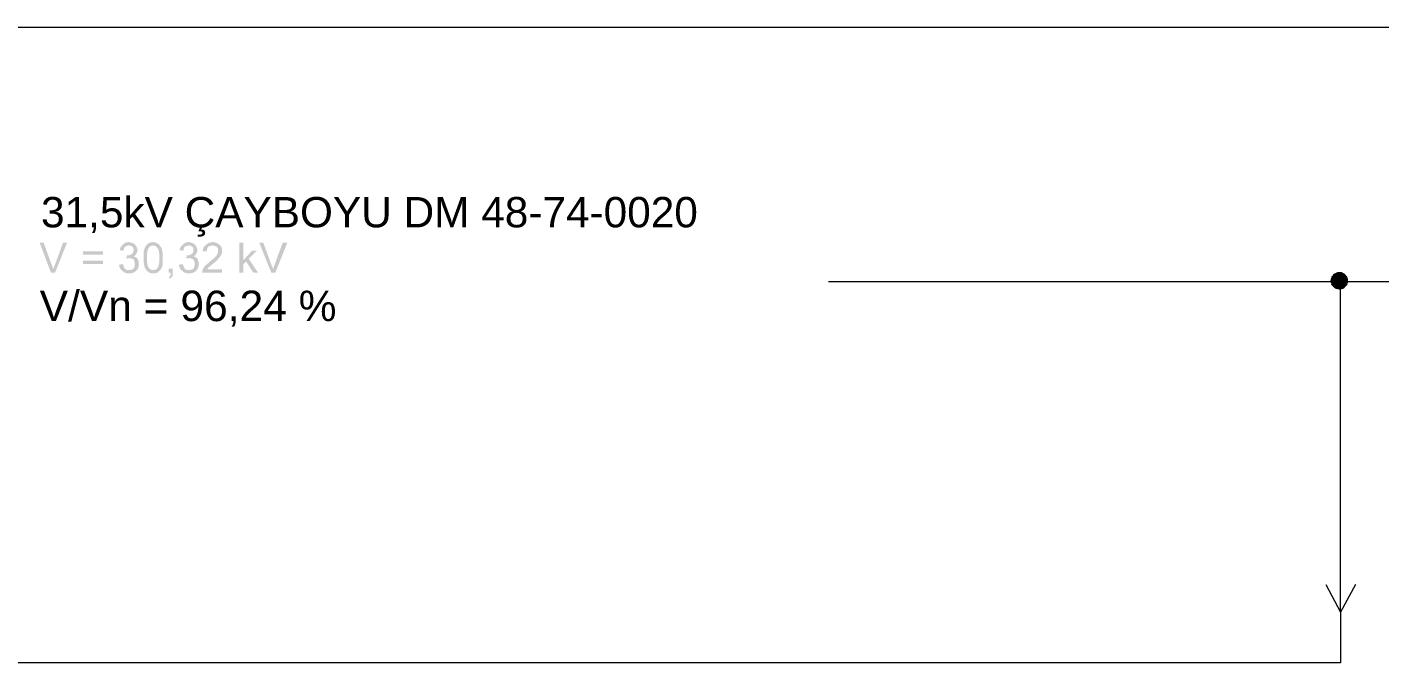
# Model space of a CAD drawing. Header units: millimetres. Extents: x 5 to 459, y 10 to 307.
# Drawn here: x 91.61 to 125.24, y 181.02 to 196.82 of the extents above; entities that cross this region are included whole.
import ezdxf

# ---------------------------------------------------------------- set-up
doc = ezdxf.new("R2010")
doc.units = ezdxf.units.MM
doc.header["$MEASUREMENT"] = 0
doc.layers.get('0').update_dxf_attribs({"linetype": 'CONTINUOUS'})
doc.styles.add('Arial$001', font='arial.ttf', dxfattribs={"height": 0.8937})

msp = doc.modelspace()

# ---------------------------------------------------------------- hatches: boundary and pattern name
h = msp.add_hatch(color=5)
h.paths.add_polyline_path([(92.203, 190.71), (91.922, 191.455), (92.021, 191.455), (92.22, 190.909), (92.22, 190.909), (92.222, 190.905), (92.224, 190.9), (92.226, 190.896), (92.228, 190.891), (92.23, 190.886), (92.232, 190.882), (92.234, 190.877), (92.236, 190.872), (92.238, 190.867), (92.24, 190.861), (92.241, 190.856), (92.243, 190.851), (92.244, 190.846), (92.246, 190.841), (92.247, 190.836), (92.248, 190.831), (92.249, 190.826), (92.25, 190.821), (92.251, 190.816), (92.252, 190.811), (92.252, 190.806), (92.253, 190.802), (92.253, 190.797), (92.253, 190.793), (92.253, 190.793), (92.255, 190.797), (92.257, 190.802), (92.259, 190.806), (92.261, 190.811), (92.263, 190.816), (92.266, 190.821), (92.268, 190.826), (92.27, 190.831), (92.272, 190.836), (92.274, 190.841), (92.276, 190.846), (92.278, 190.851), (92.28, 190.856), (92.282, 190.861), (92.284, 190.867), (92.286, 190.872), (92.288, 190.877), (92.29, 190.882), (92.292, 190.886), (92.294, 190.891), (92.297, 190.896), (92.299, 190.9), (92.301, 190.905), (92.303, 190.909), (92.501, 191.455), (92.601, 191.455), (92.303, 190.71), (92.203, 190.71), (92.303, 190.71)])
h.paths.add_polyline_path([(93.494, 191.157), (92.998, 191.157), (92.998, 191.24), (93.494, 191.24), (93.494, 191.157), (93.494, 191.24)])
h.paths.add_polyline_path([(93.494, 190.926), (92.998, 190.926), (92.998, 191.008), (93.494, 191.008), (93.494, 190.926), (93.494, 191.008)])
edge = h.paths.add_edge_path()
edge.add_line((93.891, 190.909), (93.99, 190.926))
edge.add_spline(control_points=[(93.99, 190.926), (94.007, 190.859), (94.023, 190.826), (94.04, 190.81), (94.04, 190.81), (94.073, 190.777), (94.106, 190.777), (94.139, 190.777), (94.139, 190.777), (94.189, 190.777), (94.222, 190.793), (94.255, 190.81), (94.255, 190.81), (94.272, 190.843), (94.288, 190.892), (94.288, 190.926), (94.288, 190.926), (94.288, 190.975), (94.272, 191.008), (94.255, 191.041), (94.255, 191.041), (94.222, 191.058), (94.189, 191.074), (94.139, 191.074), (94.139, 191.074), (94.123, 191.074), (94.106, 191.074), (94.073, 191.058)], knot_values=[0, 0, 0, 0, 0.035714, 0.035714, 0.035714, 0.035714, 0.071429, 0.071429, 0.071429, 0.071429, 0.107143, 0.107143, 0.107143, 0.107143, 0.142857, 0.142857, 0.142857, 0.142857, 0.178571, 0.178571, 0.178571, 0.178571, 0.214286, 0.214286, 0.214286, 0.214286, 1, 1, 1, 1], degree=3, periodic=0)
edge.add_line((94.073, 191.058), (94.09, 191.141))
edge.add_spline(control_points=[(94.09, 191.141), (94.09, 191.141), (94.106, 191.141), (94.106, 191.141), (94.106, 191.141), (94.139, 191.141), (94.189, 191.157), (94.205, 191.174), (94.205, 191.174), (94.238, 191.19), (94.255, 191.223), (94.255, 191.273), (94.255, 191.273), (94.255, 191.306), (94.255, 191.339), (94.222, 191.356), (94.222, 191.356), (94.205, 191.372), (94.172, 191.389), (94.139, 191.389), (94.139, 191.389), (94.106, 191.389), (94.073, 191.372), (94.04, 191.356), (94.04, 191.356), (94.023, 191.339), (94.007, 191.306), (94.007, 191.256)], knot_values=[0, 0, 0, 0, 0.035714, 0.035714, 0.035714, 0.035714, 0.071429, 0.071429, 0.071429, 0.071429, 0.107143, 0.107143, 0.107143, 0.107143, 0.142857, 0.142857, 0.142857, 0.142857, 0.178571, 0.178571, 0.178571, 0.178571, 0.214286, 0.214286, 0.214286, 0.214286, 1, 1, 1, 1], degree=3, periodic=0)
edge.add_line((94.007, 191.256), (93.908, 191.273))
edge.add_spline(control_points=[(93.908, 191.273), (93.924, 191.339), (93.941, 191.372), (93.99, 191.405), (93.99, 191.405), (94.023, 191.455), (94.073, 191.472), (94.139, 191.472), (94.139, 191.472), (94.172, 191.472), (94.205, 191.455), (94.255, 191.438), (94.255, 191.438), (94.288, 191.422), (94.305, 191.389), (94.321, 191.372), (94.321, 191.372), (94.338, 191.339), (94.354, 191.306), (94.354, 191.273), (94.354, 191.273), (94.354, 191.24), (94.338, 191.207), (94.321, 191.174), (94.321, 191.174), (94.305, 191.157), (94.288, 191.124), (94.255, 191.124), (94.255, 191.124), (94.288, 191.108), (94.338, 191.091), (94.354, 191.058), (94.354, 191.058), (94.371, 191.025), (94.387, 190.975), (94.387, 190.926), (94.387, 190.926), (94.387, 190.859), (94.371, 190.81), (94.321, 190.76), (94.321, 190.76), (94.272, 190.71), (94.205, 190.694), (94.139, 190.694), (94.139, 190.694), (94.073, 190.694), (94.023, 190.71), (93.974, 190.76), (93.974, 190.76), (93.924, 190.793), (93.908, 190.843), (93.891, 190.909)], knot_values=[0, 0, 0, 0, 0.019231, 0.019231, 0.019231, 0.019231, 0.038462, 0.038462, 0.038462, 0.038462, 0.057692, 0.057692, 0.057692, 0.057692, 0.076923, 0.076923, 0.076923, 0.076923, 0.096154, 0.096154, 0.096154, 0.096154, 0.115385, 0.115385, 0.115385, 0.115385, 0.134615, 0.134615, 0.134615, 0.134615, 0.153846, 0.153846, 0.153846, 0.153846, 0.173077, 0.173077, 0.173077, 0.173077, 0.192308, 0.192308, 0.192308, 0.192308, 0.211538, 0.211538, 0.211538, 0.211538, 0.230769, 0.230769, 0.230769, 0.230769, 1, 1, 1, 1], degree=3, periodic=0)
edge = h.paths.add_edge_path()
edge.add_spline(control_points=[(94.503, 191.074), (94.503, 191.174), (94.503, 191.24), (94.52, 191.29), (94.52, 191.29), (94.536, 191.356), (94.569, 191.389), (94.602, 191.422), (94.602, 191.422), (94.636, 191.455), (94.685, 191.472), (94.735, 191.472), (94.735, 191.472), (94.784, 191.472), (94.818, 191.455), (94.851, 191.438), (94.851, 191.438), (94.884, 191.422), (94.9, 191.405), (94.917, 191.372), (94.917, 191.372), (94.95, 191.339), (94.966, 191.306), (94.966, 191.256), (94.966, 191.256), (94.983, 191.207), (94.983, 191.157), (94.983, 191.074), (94.983, 191.074), (94.983, 190.992), (94.983, 190.926), (94.966, 190.859), (94.966, 190.859), (94.95, 190.81), (94.917, 190.777), (94.884, 190.744), (94.884, 190.744), (94.851, 190.71), (94.801, 190.694), (94.735, 190.694), (94.735, 190.694), (94.669, 190.694), (94.619, 190.727), (94.569, 190.777), (94.569, 190.777), (94.52, 190.843), (94.503, 190.942), (94.503, 191.074)], knot_values=[0, 0, 0, 0, 0.020833, 0.020833, 0.020833, 0.020833, 0.041667, 0.041667, 0.041667, 0.041667, 0.0625, 0.0625, 0.0625, 0.0625, 0.083333, 0.083333, 0.083333, 0.083333, 0.104167, 0.104167, 0.104167, 0.104167, 0.125, 0.125, 0.125, 0.125, 0.145833, 0.145833, 0.145833, 0.145833, 0.166667, 0.166667, 0.166667, 0.166667, 0.1875, 0.1875, 0.1875, 0.1875, 0.208333, 0.208333, 0.208333, 0.208333, 0.229167, 0.229167, 0.229167, 0.229167, 1, 1, 1, 1], degree=3, periodic=0)
edge = h.paths.add_edge_path()
edge.add_spline(control_points=[(94.586, 191.074), (94.586, 190.959), (94.602, 190.876), (94.636, 190.826), (94.636, 190.826), (94.669, 190.793), (94.702, 190.777), (94.735, 190.777), (94.735, 190.777), (94.784, 190.777), (94.818, 190.793), (94.851, 190.826), (94.851, 190.826), (94.884, 190.876), (94.9, 190.959), (94.9, 191.074), (94.9, 191.074), (94.9, 191.207), (94.884, 191.29), (94.851, 191.323), (94.851, 191.323), (94.818, 191.372), (94.784, 191.389), (94.735, 191.389), (94.735, 191.389), (94.702, 191.389), (94.669, 191.372), (94.636, 191.339), (94.636, 191.339), (94.602, 191.29), (94.586, 191.207), (94.586, 191.074)], knot_values=[0, 0, 0, 0, 0.03125, 0.03125, 0.03125, 0.03125, 0.0625, 0.0625, 0.0625, 0.0625, 0.09375, 0.09375, 0.09375, 0.09375, 0.125, 0.125, 0.125, 0.125, 0.15625, 0.15625, 0.15625, 0.15625, 0.1875, 0.1875, 0.1875, 0.1875, 0.21875, 0.21875, 0.21875, 0.21875, 1, 1, 1, 1], degree=3, periodic=0)
h.paths.add_polyline_path([(95.132, 190.71), (95.132, 190.81), (95.231, 190.81), (95.231, 190.71), (95.231, 190.71), (95.231, 190.706), (95.231, 190.702), (95.231, 190.698), (95.231, 190.694), (95.231, 190.69), (95.231, 190.686), (95.231, 190.682), (95.231, 190.677), (95.23, 190.673), (95.23, 190.669), (95.23, 190.665), (95.229, 190.661), (95.229, 190.657), (95.228, 190.653), (95.227, 190.648), (95.226, 190.644), (95.225, 190.64), (95.224, 190.636), (95.223, 190.632), (95.222, 190.628), (95.22, 190.624), (95.218, 190.619), (95.217, 190.615), (95.215, 190.611), (95.215, 190.611), (95.213, 190.609), (95.21, 190.607), (95.208, 190.605), (95.206, 190.603), (95.204, 190.601), (95.202, 190.599), (95.2, 190.597), (95.197, 190.595), (95.195, 190.593), (95.193, 190.591), (95.19, 190.588), (95.188, 190.586), (95.185, 190.584), (95.182, 190.582), (95.18, 190.58), (95.177, 190.578), (95.174, 190.576), (95.17, 190.574), (95.167, 190.572), (95.164, 190.57), (95.16, 190.568), (95.156, 190.566), (95.152, 190.564), (95.148, 190.562), (95.132, 190.595), (95.132, 190.595), (95.134, 190.597), (95.136, 190.599), (95.138, 190.601), (95.14, 190.603), (95.142, 190.605), (95.144, 190.607), (95.146, 190.609), (95.148, 190.611), (95.15, 190.613), (95.151, 190.615), (95.153, 190.617), (95.155, 190.619), (95.156, 190.622), (95.158, 190.624), (95.159, 190.626), (95.16, 190.628), (95.161, 190.63), (95.162, 190.632), (95.163, 190.634), (95.164, 190.636), (95.164, 190.638), (95.165, 190.64), (95.165, 190.642), (95.165, 190.644), (95.165, 190.644), (95.167, 190.646), (95.169, 190.648), (95.17, 190.651), (95.172, 190.653), (95.173, 190.655), (95.175, 190.657), (95.176, 190.659), (95.177, 190.661), (95.177, 190.664), (95.178, 190.666), (95.179, 190.669), (95.179, 190.671), (95.18, 190.674), (95.18, 190.677), (95.181, 190.679), (95.181, 190.682), (95.181, 190.685), (95.181, 190.688), (95.181, 190.692), (95.181, 190.695), (95.181, 190.699), (95.182, 190.703), (95.182, 190.706), (95.182, 190.71), (95.132, 190.71), (95.182, 190.71)])
edge = h.paths.add_edge_path()
edge.add_line((95.38, 190.909), (95.479, 190.926))
edge.add_spline(control_points=[(95.479, 190.926), (95.496, 190.859), (95.512, 190.826), (95.529, 190.81), (95.529, 190.81), (95.562, 190.777), (95.595, 190.777), (95.628, 190.777), (95.628, 190.777), (95.678, 190.777), (95.711, 190.793), (95.744, 190.81), (95.744, 190.81), (95.761, 190.843), (95.777, 190.892), (95.777, 190.926), (95.777, 190.926), (95.777, 190.975), (95.761, 191.008), (95.744, 191.041), (95.744, 191.041), (95.711, 191.058), (95.678, 191.074), (95.628, 191.074), (95.628, 191.074), (95.612, 191.074), (95.595, 191.074), (95.562, 191.058)], knot_values=[0, 0, 0, 0, 0.035714, 0.035714, 0.035714, 0.035714, 0.071429, 0.071429, 0.071429, 0.071429, 0.107143, 0.107143, 0.107143, 0.107143, 0.142857, 0.142857, 0.142857, 0.142857, 0.178571, 0.178571, 0.178571, 0.178571, 0.214286, 0.214286, 0.214286, 0.214286, 1, 1, 1, 1], degree=3, periodic=0)
edge.add_line((95.562, 191.058), (95.579, 191.141))
edge.add_spline(control_points=[(95.579, 191.141), (95.579, 191.141), (95.595, 191.141), (95.595, 191.141), (95.595, 191.141), (95.628, 191.141), (95.678, 191.157), (95.694, 191.174), (95.694, 191.174), (95.727, 191.19), (95.744, 191.223), (95.744, 191.273), (95.744, 191.273), (95.744, 191.306), (95.744, 191.339), (95.711, 191.356), (95.711, 191.356), (95.694, 191.372), (95.661, 191.389), (95.628, 191.389), (95.628, 191.389), (95.595, 191.389), (95.562, 191.372), (95.529, 191.356), (95.529, 191.356), (95.512, 191.339), (95.496, 191.306), (95.496, 191.256)], knot_values=[0, 0, 0, 0, 0.035714, 0.035714, 0.035714, 0.035714, 0.071429, 0.071429, 0.071429, 0.071429, 0.107143, 0.107143, 0.107143, 0.107143, 0.142857, 0.142857, 0.142857, 0.142857, 0.178571, 0.178571, 0.178571, 0.178571, 0.214286, 0.214286, 0.214286, 0.214286, 1, 1, 1, 1], degree=3, periodic=0)
edge.add_line((95.496, 191.256), (95.397, 191.273))
edge.add_spline(control_points=[(95.397, 191.273), (95.413, 191.339), (95.43, 191.372), (95.479, 191.405), (95.479, 191.405), (95.512, 191.455), (95.562, 191.472), (95.628, 191.472), (95.628, 191.472), (95.661, 191.472), (95.694, 191.455), (95.744, 191.438), (95.744, 191.438), (95.777, 191.422), (95.794, 191.389), (95.81, 191.372), (95.81, 191.372), (95.827, 191.339), (95.843, 191.306), (95.843, 191.273), (95.843, 191.273), (95.843, 191.24), (95.827, 191.207), (95.81, 191.174), (95.81, 191.174), (95.794, 191.157), (95.777, 191.124), (95.744, 191.124), (95.744, 191.124), (95.777, 191.108), (95.827, 191.091), (95.843, 191.058), (95.843, 191.058), (95.86, 191.025), (95.876, 190.975), (95.876, 190.926), (95.876, 190.926), (95.876, 190.859), (95.86, 190.81), (95.81, 190.76), (95.81, 190.76), (95.761, 190.71), (95.694, 190.694), (95.628, 190.694), (95.628, 190.694), (95.562, 190.694), (95.512, 190.71), (95.463, 190.76), (95.463, 190.76), (95.413, 190.793), (95.397, 190.843), (95.38, 190.909)], knot_values=[0, 0, 0, 0, 0.019231, 0.019231, 0.019231, 0.019231, 0.038462, 0.038462, 0.038462, 0.038462, 0.057692, 0.057692, 0.057692, 0.057692, 0.076923, 0.076923, 0.076923, 0.076923, 0.096154, 0.096154, 0.096154, 0.096154, 0.115385, 0.115385, 0.115385, 0.115385, 0.134615, 0.134615, 0.134615, 0.134615, 0.153846, 0.153846, 0.153846, 0.153846, 0.173077, 0.173077, 0.173077, 0.173077, 0.192308, 0.192308, 0.192308, 0.192308, 0.211538, 0.211538, 0.211538, 0.211538, 0.230769, 0.230769, 0.230769, 0.230769, 1, 1, 1, 1], degree=3, periodic=0)
h.paths.add_polyline_path([(96.455, 190.793), (96.455, 190.71), (95.959, 190.71), (95.959, 190.71), (95.959, 190.713), (95.959, 190.715), (95.959, 190.717), (95.959, 190.72), (95.959, 190.723), (95.959, 190.725), (95.96, 190.728), (95.96, 190.731), (95.96, 190.734), (95.96, 190.737), (95.961, 190.74), (95.961, 190.744), (95.962, 190.747), (95.962, 190.75), (95.963, 190.753), (95.964, 190.756), (95.965, 190.759), (95.966, 190.762), (95.967, 190.764), (95.969, 190.767), (95.97, 190.77), (95.972, 190.772), (95.974, 190.774), (95.976, 190.777), (95.976, 190.781), (95.976, 190.785), (95.977, 190.789), (95.978, 190.793), (95.98, 190.797), (95.981, 190.801), (95.983, 190.806), (95.985, 190.81), (95.987, 190.814), (95.989, 190.818), (95.992, 190.822), (95.994, 190.826), (95.997, 190.83), (96, 190.835), (96.002, 190.839), (96.005, 190.843), (96.008, 190.847), (96.011, 190.851), (96.013, 190.855), (96.016, 190.859), (96.018, 190.864), (96.021, 190.868), (96.023, 190.872), (96.025, 190.876), (96.03, 190.88), (96.034, 190.884), (96.038, 190.888), (96.043, 190.893), (96.048, 190.897), (96.053, 190.901), (96.058, 190.905), (96.063, 190.91), (96.069, 190.914), (96.074, 190.918), (96.08, 190.923), (96.085, 190.928), (96.091, 190.932), (96.097, 190.937), (96.103, 190.942), (96.109, 190.947), (96.115, 190.952), (96.121, 190.957), (96.127, 190.963), (96.133, 190.968), (96.139, 190.974), (96.145, 190.98), (96.151, 190.986), (96.158, 190.992), (96.158, 190.992), (96.168, 191), (96.178, 191.008), (96.187, 191.016), (96.196, 191.023), (96.205, 191.031), (96.214, 191.038), (96.222, 191.045), (96.23, 191.052), (96.238, 191.059), (96.245, 191.066), (96.252, 191.072), (96.259, 191.079), (96.266, 191.085), (96.272, 191.091), (96.278, 191.096), (96.284, 191.102), (96.29, 191.107), (96.295, 191.113), (96.3, 191.118), (96.305, 191.123), (96.31, 191.127), (96.314, 191.132), (96.319, 191.136), (96.323, 191.141), (96.325, 191.147), (96.327, 191.153), (96.329, 191.158), (96.331, 191.164), (96.333, 191.17), (96.335, 191.175), (96.337, 191.18), (96.339, 191.185), (96.341, 191.19), (96.343, 191.195), (96.344, 191.2), (96.346, 191.205), (96.347, 191.209), (96.349, 191.214), (96.35, 191.218), (96.351, 191.223), (96.352, 191.227), (96.353, 191.231), (96.354, 191.236), (96.355, 191.24), (96.355, 191.244), (96.356, 191.248), (96.356, 191.252), (96.356, 191.256), (96.356, 191.261), (96.356, 191.265), (96.356, 191.269), (96.356, 191.273), (96.356, 191.277), (96.356, 191.281), (96.355, 191.285), (96.355, 191.29), (96.354, 191.294), (96.354, 191.298), (96.353, 191.302), (96.352, 191.306), (96.351, 191.31), (96.35, 191.314), (96.348, 191.318), (96.346, 191.323), (96.344, 191.327), (96.342, 191.331), (96.34, 191.335), (96.337, 191.339), (96.334, 191.343), (96.331, 191.347), (96.327, 191.352), (96.323, 191.356), (96.323, 191.356), (96.319, 191.358), (96.315, 191.36), (96.311, 191.362), (96.307, 191.364), (96.302, 191.366), (96.298, 191.368), (96.294, 191.37), (96.29, 191.372), (96.286, 191.373), (96.282, 191.375), (96.278, 191.377), (96.273, 191.378), (96.269, 191.38), (96.265, 191.381), (96.261, 191.383), (96.257, 191.384), (96.253, 191.385), (96.249, 191.386), (96.245, 191.387), (96.24, 191.387), (96.236, 191.388), (96.232, 191.388), (96.228, 191.389), (96.224, 191.389), (96.224, 191.389), (96.218, 191.389), (96.212, 191.388), (96.206, 191.388), (96.2, 191.387), (96.195, 191.387), (96.189, 191.386), (96.184, 191.385), (96.179, 191.384), (96.174, 191.383), (96.169, 191.381), (96.164, 191.38), (96.16, 191.378), (96.155, 191.377), (96.151, 191.375), (96.146, 191.373), (96.142, 191.372), (96.137, 191.37), (96.133, 191.368), (96.129, 191.366), (96.125, 191.364), (96.12, 191.362), (96.116, 191.36), (96.112, 191.358), (96.108, 191.356), (96.108, 191.356), (96.106, 191.352), (96.104, 191.347), (96.102, 191.343), (96.1, 191.339), (96.098, 191.335), (96.096, 191.331), (96.094, 191.326), (96.092, 191.322), (96.09, 191.318), (96.089, 191.313), (96.087, 191.309), (96.085, 191.304), (96.084, 191.299), (96.082, 191.295), (96.081, 191.29), (96.08, 191.285), (96.079, 191.28), (96.078, 191.274), (96.077, 191.269), (96.076, 191.263), (96.076, 191.258), (96.075, 191.252), (96.075, 191.246), (96.075, 191.24), (96.075, 191.24), (95.976, 191.24), (95.976, 191.24), (95.976, 191.25), (95.976, 191.26), (95.977, 191.269), (95.978, 191.279), (95.98, 191.287), (95.982, 191.296), (95.984, 191.304), (95.986, 191.312), (95.989, 191.32), (95.992, 191.327), (95.995, 191.334), (95.998, 191.341), (96.002, 191.348), (96.006, 191.354), (96.01, 191.36), (96.015, 191.366), (96.02, 191.372), (96.025, 191.377), (96.03, 191.382), (96.035, 191.387), (96.041, 191.392), (96.046, 191.397), (96.052, 191.401), (96.058, 191.405), (96.063, 191.409), (96.067, 191.414), (96.072, 191.418), (96.078, 191.422), (96.083, 191.426), (96.089, 191.43), (96.095, 191.433), (96.101, 191.437), (96.108, 191.441), (96.115, 191.444), (96.122, 191.448), (96.129, 191.451), (96.136, 191.454), (96.143, 191.457), (96.151, 191.459), (96.159, 191.462), (96.167, 191.464), (96.175, 191.466), (96.183, 191.468), (96.191, 191.469), (96.199, 191.47), (96.207, 191.471), (96.216, 191.471), (96.224, 191.472), (96.232, 191.471), (96.24, 191.471), (96.249, 191.47), (96.257, 191.469), (96.265, 191.468), (96.273, 191.466), (96.281, 191.464), (96.289, 191.462), (96.297, 191.459), (96.304, 191.457), (96.312, 191.454), (96.319, 191.451), (96.326, 191.448), (96.333, 191.444), (96.34, 191.441), (96.346, 191.437), (96.353, 191.433), (96.359, 191.43), (96.365, 191.426), (96.37, 191.422), (96.375, 191.418), (96.38, 191.414), (96.385, 191.409), (96.389, 191.405), (96.389, 191.405), (96.395, 191.401), (96.401, 191.397), (96.406, 191.392), (96.411, 191.387), (96.416, 191.383), (96.421, 191.377), (96.425, 191.372), (96.428, 191.367), (96.432, 191.361), (96.435, 191.355), (96.438, 191.349), (96.441, 191.343), (96.443, 191.337), (96.446, 191.331), (96.448, 191.324), (96.449, 191.317), (96.451, 191.31), (96.452, 191.303), (96.453, 191.296), (96.454, 191.288), (96.455, 191.28), (96.455, 191.273), (96.455, 191.265), (96.455, 191.256), (96.455, 191.252), (96.455, 191.248), (96.455, 191.244), (96.455, 191.24), (96.455, 191.236), (96.455, 191.232), (96.455, 191.228), (96.455, 191.224), (96.455, 191.22), (96.454, 191.216), (96.454, 191.213), (96.453, 191.209), (96.453, 191.205), (96.452, 191.202), (96.451, 191.198), (96.451, 191.195), (96.45, 191.192), (96.448, 191.189), (96.447, 191.186), (96.446, 191.183), (96.444, 191.181), (96.443, 191.178), (96.441, 191.176), (96.439, 191.174), (96.437, 191.17), (96.435, 191.165), (96.433, 191.161), (96.431, 191.157), (96.428, 191.153), (96.426, 191.149), (96.424, 191.145), (96.422, 191.141), (96.419, 191.136), (96.417, 191.132), (96.415, 191.128), (96.412, 191.124), (96.409, 191.12), (96.407, 191.116), (96.404, 191.112), (96.401, 191.108), (96.398, 191.103), (96.395, 191.099), (96.391, 191.095), (96.388, 191.091), (96.384, 191.087), (96.381, 191.083), (96.377, 191.079), (96.373, 191.074), (96.373, 191.074), (96.37, 191.07), (96.368, 191.066), (96.365, 191.061), (96.362, 191.057), (96.358, 191.052), (96.354, 191.047), (96.35, 191.042), (96.346, 191.036), (96.341, 191.031), (96.336, 191.026), (96.331, 191.02), (96.325, 191.014), (96.319, 191.009), (96.313, 191.003), (96.307, 190.997), (96.3, 190.991), (96.294, 190.985), (96.287, 190.979), (96.279, 190.973), (96.272, 190.967), (96.264, 190.961), (96.257, 190.954), (96.249, 190.948), (96.24, 190.942), (96.24, 190.942), (96.232, 190.936), (96.225, 190.93), (96.217, 190.924), (96.21, 190.919), (96.203, 190.913), (96.197, 190.908), (96.191, 190.903), (96.185, 190.898), (96.179, 190.893), (96.174, 190.889), (96.169, 190.884), (96.164, 190.88), (96.159, 190.876), (96.155, 190.872), (96.151, 190.868), (96.147, 190.865), (96.144, 190.862), (96.14, 190.858), (96.137, 190.855), (96.134, 190.852), (96.132, 190.85), (96.129, 190.847), (96.127, 190.845), (96.125, 190.843), (96.125, 190.843), (96.122, 190.841), (96.12, 190.839), (96.118, 190.837), (96.116, 190.835), (96.114, 190.832), (96.112, 190.83), (96.11, 190.828), (96.109, 190.826), (96.107, 190.824), (96.105, 190.822), (96.103, 190.82), (96.102, 190.818), (96.1, 190.816), (96.099, 190.814), (96.098, 190.812), (96.096, 190.81), (96.095, 190.808), (96.094, 190.806), (96.093, 190.804), (96.093, 190.801), (96.092, 190.799), (96.092, 190.797), (96.092, 190.795), (96.091, 190.793), (96.091, 190.793), (96.455, 190.793), (96.091, 190.793)])
h.paths.add_polyline_path([(96.886, 190.71), (96.886, 191.455), (96.985, 191.455), (96.985, 191.025), (97.2, 191.256), (97.316, 191.256), (97.117, 191.058), (97.349, 190.71), (97.233, 190.71), (97.051, 190.992), (96.985, 190.926), (96.985, 190.71), (96.886, 190.71), (96.985, 190.71)])
h.paths.add_polyline_path([(97.68, 190.71), (97.382, 191.455), (97.481, 191.455), (97.68, 190.909), (97.68, 190.909), (97.682, 190.905), (97.684, 190.9), (97.686, 190.896), (97.688, 190.891), (97.69, 190.886), (97.692, 190.882), (97.694, 190.877), (97.696, 190.872), (97.698, 190.867), (97.7, 190.861), (97.703, 190.856), (97.705, 190.851), (97.707, 190.846), (97.709, 190.841), (97.711, 190.836), (97.713, 190.831), (97.715, 190.826), (97.717, 190.821), (97.719, 190.816), (97.721, 190.811), (97.723, 190.806), (97.725, 190.802), (97.727, 190.797), (97.729, 190.793), (97.729, 190.793), (97.729, 190.797), (97.73, 190.802), (97.73, 190.806), (97.731, 190.811), (97.731, 190.816), (97.732, 190.821), (97.733, 190.826), (97.734, 190.831), (97.736, 190.836), (97.737, 190.841), (97.738, 190.846), (97.74, 190.851), (97.741, 190.856), (97.743, 190.861), (97.745, 190.867), (97.747, 190.872), (97.748, 190.877), (97.75, 190.882), (97.752, 190.886), (97.754, 190.891), (97.756, 190.896), (97.758, 190.9), (97.76, 190.905), (97.762, 190.909), (97.961, 191.455), (98.077, 191.455), (97.779, 190.71), (97.68, 190.71), (97.779, 190.71)])
h = msp.add_hatch(color=5)
edge = h.paths.add_edge_path()
edge.add_spline(control_points=[(124.416, 190.512), (124.416, 190.611), (124.333, 190.71), (124.234, 190.71), (124.234, 190.71), (124.118, 190.71), (124.035, 190.611), (124.035, 190.512), (124.035, 190.512), (124.035, 190.413), (124.118, 190.313), (124.234, 190.313), (124.234, 190.313), (124.333, 190.313), (124.416, 190.413), (124.416, 190.512)], knot_values=[0, 0, 0, 0, 0.0625, 0.0625, 0.0625, 0.0625, 0.125, 0.125, 0.125, 0.125, 0.1875, 0.1875, 0.1875, 0.1875, 1, 1, 1, 1], degree=3, periodic=0)

# ---------------------------------------------------------------- linework, layer by layer
at = {"color": 5, "linetype": 'Continuous', "lineweight": 9}
for points in [[(54.267, 196.815), (136.973, 196.815), (136.973, 196.815)], [(124.251, 182.273), (124.251, 190.495), (124.251, 190.495)], [(123.887, 182.968), (124.251, 182.273), (124.251, 182.273)], [(123.887, 182.968), (124.251, 182.273), (124.251, 182.273)], [(124.631, 182.968), (124.251, 182.273), (124.251, 182.273)], [(124.631, 182.968), (124.251, 182.273), (124.251, 182.273)], [(124.251, 182.273), (124.251, 181.015), (124.251, 181.015)], [(124.251, 181.015), (66.989, 181.015), (66.989, 181.015)]]:
    msp.add_lwpolyline(points, dxfattribs=at)
at = {"color": 5, "linetype": 'Continuous', "lineweight": 20}
msp.add_lwpolyline([(111.528, 190.495), (162.436, 190.495), (162.436, 190.495)], dxfattribs=at)
at = {"color": 5, "linetype": 'Continuous', "lineweight": 25}
msp.add_open_spline([(124.416, 190.512), (124.416, 190.611), (124.333, 190.71), (124.234, 190.71), (124.234, 190.71), (124.118, 190.71), (124.035, 190.611), (124.035, 190.512), (124.035, 190.512), (124.035, 190.413), (124.118, 190.313), (124.234, 190.313), (124.234, 190.313), (124.333, 190.313), (124.416, 190.413), (124.416, 190.512)], degree=3, knots=[0, 0, 0, 0, 0.0625, 0.0625, 0.0625, 0.062501, 0.125, 0.125, 0.125, 0.125001, 0.1875, 0.1875, 0.1875, 0.187501, 1, 1, 1, 1], dxfattribs=at)

# ---------------------------------------------------------------- texts
at = {"color": 5, "style": 'Arial$001'}
for s, height, p in [('31,5kV ÇAYBOYU DM 48-74-0020', 0.75374, (91.955, 191.839)), ('V/Vn = 96,24 %', 0.75704, (91.922, 189.509))]:
    msp.add_text(s, height=height, dxfattribs=at).set_placement(p)

doc.saveas('drawing.dxf')
